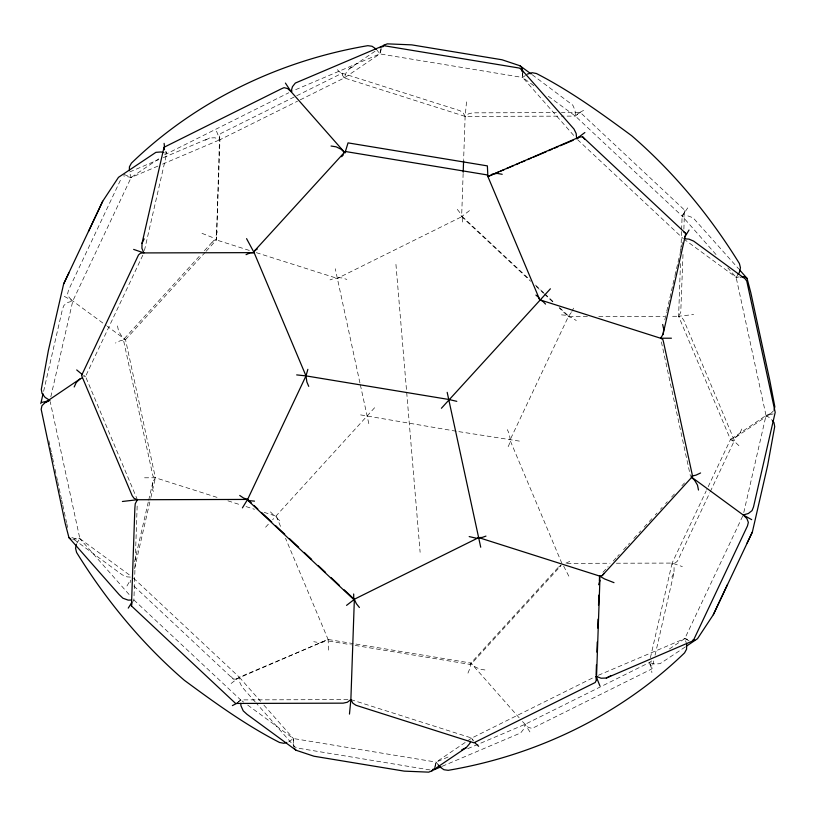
<?xml version="1.0" encoding="UTF-8"?>
<svg xmlns="http://www.w3.org/2000/svg" width="816" height="816" viewBox="0 0 816 816"><rect width="100%" height="100%" fill="white"/><g stroke="black" fill="none" stroke-linecap="round" stroke-linejoin="round"><path stroke-width="0.61" stroke-dasharray="4.08 3.06" d="M655.075 655.177L673.985 572.699L674.087 567.722L672.109 563.081L706.156 491.008M466.528 101.908L465.13 116.392L463.631 159.528M132.304 602.463L133.895 599.954L137.251 503.482M206.162 251.246L216.454 239.965L219.586 135.976L220.789 133.487L295.616 96.308M463.141 173.492L461.642 216.628L530.655 281.245M680.452 263.65L678.616 316.271L730.483 439.528L735.563 442.496L739.296 446.056M680.932 249.869L681.584 231.081M681.625 229.826L682.105 216.046L684.226 212.701L684.542 210.059L580.411 112.557L561.428 112.608M682.992 254.51L680.758 312.253L678.616 316.271L669.742 316.302M683.879 229.112L684.542 210.059M462.335 222.023L462.223 216.475L337.304 278.409L333.866 278.552L330.031 279.898M522.872 72.053L522.648 77.479L575.035 136.935M130.193 582.563L130.346 580.196M117.504 325.951L118.524 330.888L121.37 335.753L125.511 339.64L155.407 477.768L152.949 481.664L152.215 486.54L153.337 491.477M380.654 49.195L379.838 53.897L344.291 77.948L298.656 100.623M435.346 766.805L436.162 762.103L466.487 741.591M43.615 391.333L62.495 309.029L63.974 305.357L67.657 302.491L72.787 301.022L131.162 177.47L160.436 157.661M50.816 396.831L72.787 301.022L69.156 297.503L67.646 293.617L68.534 290.068L121.666 177.582M144.442 250.492L166.709 153.418L165.883 151.276M134.589 561.724L148.43 501.371M148.716 500.147L152.949 481.664M134.558 568.66L150.613 498.647M150.899 497.413L155.407 477.768L153.194 476.564L152.572 474.402L123.4 339.64L201.052 254.378M664.816 319.811L666.509 312.436M666.794 311.212L669.61 298.931M669.895 297.697L672.71 285.416M672.986 284.182L674.679 276.818M674.965 275.584L677.78 263.303M678.065 262.079L679.748 254.704M680.034 253.48L682.849 241.189M650.403 657.727L672.109 563.081L675.475 562.805L677.484 561.071L709.716 492.844M522.464 721.538L528.35 727.433L531.971 728.351L535.133 726.934L650.638 669.538L651.964 668.722L653.942 660.103M743.774 512.53L766.03 415.487L736.134 277.358L727.821 267.923M216.118 235.528L217.382 231.275M381.449 48.705L379.838 53.897L291.047 91.637M434.551 767.295L436.162 762.103L450.187 756.136M508.144 446.658C511.234 441.283 510.214 434.846 507.277 429.644M467.956 673.118L469.883 668.426L470.934 663.051L560.164 565.253M741.795 429.032L739.765 433.469L735.746 437.203L730.483 439.528L706.697 489.865M142.81 255.204L85.517 376.472L137.384 499.729M710.257 491.711L734.431 440.538L683.828 320.28L681.931 317.659L678.616 316.271L693.61 314.517M742.672 516.13L684.838 638.53L668.11 649.852M671.843 577.096L673.985 572.699M126.98 585.97L130.478 579.931M571.853 311.437L573.587 308.132M687.745 207.896L682.105 216.046L716.183 254.725M76.714 543.344L79.866 538.642L50.235 401.747M738.021 274.533L736.134 277.358L684.43 239.476M571.271 312.538L568.385 316.567L510.01 440.11L561.877 563.366M212.129 242.393L213.833 240.373L216.454 239.965L251.501 251.114M375.013 51.275L349.789 68.34L346.239 72.522L344.291 77.948L465.13 116.392L560.164 116.147M204.459 250.645L213.833 240.373M205.306 252.185L125.511 339.64L120.013 340.853L115.413 343.036M265.608 527.197L268.841 523.648M602.973 572.271L608.124 566.63M613.275 560.99L616.702 557.226M617.559 556.288L619.273 554.411M623.567 549.709L629.575 543.119M633.859 538.417L638.153 533.725M639.01 532.777L640.723 530.9M644.161 527.136L648.445 522.434M649.301 521.495L651.882 518.67M655.309 514.916L657.033 513.029M660.46 509.276L662.174 507.389M665.611 503.625L667.325 501.748M671.619 497.046L675.903 492.344M681.911 485.765L684.481 482.939M374.605 407.745L272.626 519.741M735.746 437.203L770.947 413.386L773.293 411.04M237.793 702.566L240.628 699.893L348.33 699.608M236.395 703.514L240.628 699.893L243.678 702.127M525.402 75.47L522.648 77.479L379.838 53.897L376.329 49.205M288.762 741.877L293.352 738.521L436.162 762.103L438.263 764.918M164.618 154.836L288.782 92.759M467.527 740.877L471.719 738.052L594.956 676.811M467.711 748.69L524.953 724.363L649.291 662.582L653.473 659.756M685.226 646.986L660.083 663.663L654.922 664.04L649.291 662.582L651.362 667.947L651.892 672.639M469.455 210.63L461.642 216.628L459.653 212.344L456.593 208.498M231.122 683.471L239.323 677.198L328.114 639.469L353.175 643.61M133.906 586.041L233.203 679.014L236.059 679.167L239.323 677.198L260.61 701.352M558.746 566.916L561.112 565.519L470.771 664.52L351.523 644.834M236.059 679.167L328.114 639.469L285.549 538.305M583.603 110.395L579.605 112.486L575.372 116.107L561.428 116.137M205.244 140.23L209.661 137.965L214.894 137.782L219.953 139.73L297.524 101.194M296.749 95.737L342.098 73.205L460 110.711L463.121 112.792L465.13 116.392L468.721 113.72L472.862 112.843L556.369 112.618M349.789 68.34L354.256 66.188M565.988 563.091L569.935 561.357M770.947 413.386L766.03 415.487L730.483 439.528L734.431 440.538M129.764 171.921L158.712 159.62M163.343 157.651L209.661 137.965M157.916 166.097L131.162 177.47L123.502 175.828M162.568 164.118L219.953 139.73L219.586 135.976M598.383 675.271L684.838 638.53L690.234 640.152M442.231 766.275L520.669 732.941L523.535 729.32L524.953 724.363L530.584 732.921M580.411 112.557L578.207 113.434L575.372 116.107L546.985 95.309M773.201 413.936L766.03 415.487L770.875 418.608L772.426 420.597M323.983 641.804L318.893 642.6L313.783 641.713M739.255 276.899L736.134 277.358L741.316 277.491M561.5 314.864L567.936 315.445L568.385 316.567L572.444 317.954L576.28 320.566M587.387 316.516L568.385 316.567L559.184 307.948M598.791 316.486L664.683 316.312M566.947 563.356L610.031 563.244M616.366 563.224L672.109 563.081L682.349 566.59M328.624 650.117L328.114 639.469L328.919 641.101L330.674 641.162M144.575 477.799L155.407 477.768L218.249 497.76M130.366 577.106L127.041 576.871L122.308 574.872L71.89 537.928M519.333 441.099L457.399 431.419M72.716 539.223L79.866 538.642L130.56 575.78M123.502 339.374L125.511 339.64L107.263 326.267M484.939 669.967L479.828 669.171L474.851 666.713L470.934 663.051L354.419 643.814M456.144 431.215L359.203 414.661M328.919 641.101L350.268 644.62M429.991 769.947L296.728 747.946L294.709 746.752L256 702.821M83.538 376.094L85.517 376.472L83.487 375.278M164.455 152.837L166.709 153.418L164.516 149.746M123.971 174.379L131.162 177.47L129.336 171.941M202.001 233.345L211.436 237.048L216.454 239.965L219.953 139.73L216.046 130.009M256.336 252.654L337.304 278.409L339.099 277.654L342.475 278.011L346.831 279.419M227.919 500.83L241.21 505.063M246.044 506.593L254.5 509.286M264.17 512.366L276.257 516.212L277.409 518.67L280.082 520.904M350.87 699.608L471.719 738.052L473.668 740.969M71.828 537.52L74.684 538.509L79.866 538.642L130.57 596.18M470.016 664.163L470.771 664.52L470.934 663.051L519.139 717.764M689.041 640.846L684.838 638.53L686.297 642.957M64.291 296.341L72.787 301.022L106.243 325.523M532.205 74.725L572.791 105.162L575.076 110.303L575.372 116.107L682.105 216.046L687.847 215.883L693.08 217.78L738.684 268.872M533.797 85.649L522.648 77.479L522.505 72.614M247.727 705.095L293.352 738.521L293.495 743.386L294.709 746.752M337.355 69.727L341.027 73.093L344.291 77.948L342.098 73.205M577.595 139.658L683.41 238.741M462.223 216.475L528.992 278.98M535.48 285.059L543.823 292.873M544.751 293.74L554.951 303.287M559.582 307.632L567.936 315.445M536.173 286.406L543.538 293.301M544.456 294.168L552.738 301.92M133.508 578.126L239.323 677.198L239.833 682.482L241.995 686.929L255.173 701.882M133.895 599.954L240.628 699.893L240.751 702.219M270.473 511.907L273.227 514.753L276.257 516.212L281.143 527.84M263.884 705.075L293.352 738.521L293.128 743.947L294.086 748.109M231.295 676.76L233.203 679.014M563.703 566.151L569.435 577.361M649.291 662.582L651.484 666.254L651.964 668.722M471.719 738.052L472.515 740.275M368.812 423.657L360.203 384.173M661.399 341.965L690.489 476.36M359.927 382.928L335.284 268.78M48.848 440.783L51.255 451.931M51.53 453.176L52.326 456.889M52.601 458.123L54.203 465.559M55.009 469.271L56.355 475.473M56.62 476.707L57.426 480.42M57.691 481.664L60.374 494.047M60.639 495.292L61.445 499.004M61.71 500.249L62.516 503.962M62.791 505.196L66.545 522.546M66.81 523.78L67.616 527.503M395.944 264.404L420.118 552.289"/><path stroke-width="1.22" d="M545.527 304.093L542.773 301.247L539.743 299.788L487.886 176.531L487.376 165.883L348.044 142.882L345.28 151.878M129.367 169.891L129.428 166.821L131.417 163.149C195.84 100.817 279.704 60.568 367.822 45.676L372.035 46.267L376.329 49.205M686.664 644.059L686.572 649.179L684.583 652.851C620.16 715.183 536.296 755.432 448.178 770.324L443.955 769.733L439.671 766.795L438.263 764.918M344.24 152.011L291.047 91.637L287.65 88.567L284.029 87.649L280.867 89.066L164.036 147.278L142.015 243.301L141.913 248.288L143.891 252.919L254.123 252.634L305.99 375.89L306.847 381.929L308.723 386.356M349.472 714.092L350.87 699.608L354.358 599.372L344.148 589.815M469.18 536.581L476.901 538.346L478.696 537.591L599.546 576.035L599.882 580.472L596.414 680.024L595.211 682.513L473.902 742.795L356 705.289L352.879 703.208L350.87 699.608L347.279 702.28L343.138 703.157L235.6 703.443L131.458 605.941L134.864 508.154L135.242 503.747L137.384 499.729L247.615 499.433L251.328 502.911M463.192 172.217L463.59 160.803M596.098 674.995L596.445 664.846M596.894 652.157L597.241 642.008M597.73 628.055L598.036 619.171M598.526 605.217L598.883 595.068M599.362 581.114L599.546 576.035L602.167 575.627L692.6 476.36L663.428 341.598L662.806 339.425L660.593 338.232L539.743 299.788L538.591 297.33L535.918 295.096M353.665 593.977L353.777 599.525L478.696 537.591L482.134 537.448L485.969 536.102M246.065 254.643L250.012 252.909L254.123 252.634L254.888 250.481L345.229 151.48L487.081 174.899L487.886 176.531L579.941 136.833L582.797 136.986L685.807 233.437L663.051 334.336L660.593 338.232L671.425 338.201M131.458 605.941L131.774 603.31M663.051 334.336L663.785 329.46L662.663 324.513M774.068 410.254L774.823 406.684L769.702 380.001L750.812 292.72L747.048 278.368L739.52 269.821M163.322 152.541L161.078 151.96L155.917 152.337L118.483 177.327L102.704 201.246L63.648 283.917L48.379 350.492L41.3 389.375L42.024 393.414L45.125 397.392L49.97 400.513L41.708 402.431M40.8 403.624L43.054 393.791M686.256 646.292L697.517 638.673L713.296 614.754L752.352 532.083L767.621 465.508L774.7 426.625L773.976 422.586L772.426 420.597M76.418 544.578L75.551 548.281L76.592 552.463C105.998 600.066 141.964 643.732 184.385 680.32C214.924 702.821 245.718 725.128 279.551 742.478L283.825 743.294L286.783 742.438M598.618 584.725L599.882 580.472M470.536 741.305L469.761 743.478L466.211 747.66L431.909 770.875L428.716 772.15L404.236 771.13L313.987 756.228L296.045 750.251L247.064 714.367L243.209 710.838L240.924 705.697L240.802 703.372M307.856 369.342L305.99 375.89L247.615 499.433L242.413 507.868M434.908 767.785L434.041 769.753L441.058 766.775M74.205 386.968L76.235 382.531L80.254 378.797L82.365 377.869M88.465 231.571L102.704 201.246M713.296 614.754L727.535 584.429M63.648 283.917L68.891 272.993M747.109 543.007L752.352 532.083M142.015 243.301L144.157 238.904M689.02 230.03L684.818 236.956M128.255 608.104L131.784 602.534M738.021 274.533L739.286 272.656L740.449 267.719L739.398 263.537C710.002 215.934 674.036 172.268 631.615 135.68C601.076 113.179 570.282 90.872 536.449 73.522L532.175 72.706L527.238 74.123M382.765 46.92L384.091 45.125L387.284 43.85L411.764 44.87L502.013 59.772L519.955 65.749L531.175 73.981M431.909 770.875L433.235 769.08M602.167 575.627L603.871 573.607M341.639 156.713L343.352 154.836M550.392 288.803L441.405 408.265M80.254 378.797L45.053 402.614L41.932 405.746L41.177 409.316L65.188 523.28L68.952 537.632L119.146 594.599L122.92 598.22L128.163 600.117L131.6 600.025M577.514 138.047L584.878 132.529M380.052 47.858L384.091 45.125M346.555 605.37L354.358 599.372L356.347 603.656L359.407 607.502M577.759 138.139L579.941 136.833M254.888 250.481L257.254 249.084M232.397 705.605L236.395 703.514M596.414 680.024L596.047 676.27L601.106 678.218L606.339 678.035L610.756 675.77M461.744 749.812L466.211 747.66M700.587 472.964L695.987 475.147L691.591 476.116M45.053 402.614L48.001 401.36M381.959 46.247L295.331 83.059L292.465 86.68L291.047 91.637L285.416 83.079M487.886 176.531L492.558 174.542M494.894 173.553L498.392 172.064M500.738 171.074L504.237 169.585M506.573 168.586L513.58 165.607M515.926 164.618L519.425 163.129M521.761 162.129L525.269 160.64M527.605 159.65L531.114 158.161M533.45 157.172L546.302 151.705M548.638 150.715L552.136 149.226M554.472 148.226L557.981 146.737M560.317 145.748L573.169 140.291M606.339 678.035L693.243 640.713L747.466 525.932L748.354 522.383L746.844 518.497L743.213 514.978L691.509 477.105M492.017 174.196L497.107 173.4L502.207 174.287M254.5 501.136L248.064 500.555L247.615 499.433L243.556 498.046L239.72 495.445M122.39 501.483L137.384 499.729L134.069 498.341L132.172 495.72L81.569 375.462L138.516 254.929L140.525 253.195L143.891 252.919L133.651 249.41M692.498 640.183L694.763 640.203M684.522 238.813L688.959 239.119L693.692 241.128L745.12 278.807L746.773 281.071L775.2 412.376L753.505 506.971L752.026 510.643L748.343 513.509L743.213 514.978L751.709 519.659M296.667 374.901L305.99 375.89L448.8 399.473L456.797 401.339M741.346 276.604L745.222 276.961L747.048 278.368M331.061 146.033L336.172 146.829L341.149 149.287L345.066 152.949M383.5 45.635L519.272 68.054L521.291 69.248L574.005 129.071L576.167 133.518L576.677 138.802M613.999 582.655L604.564 578.952L599.546 576.035M82.467 374.687L76.704 369.944M683.869 232.081L685.807 233.437M68.952 537.632L70.778 539.039M474.973 742.907L478.635 746.273M691.315 477.136L694.63 480.247L697.476 485.112L698.496 490.049M254.113 505.522L257.825 509M261.538 512.468L271.748 522.036M275.461 525.504L284.743 534.194M289.384 538.54L298.666 547.23M304.235 552.452L311.661 559.399M318.158 565.488L325.584 572.434M331.153 577.646L339.507 585.47M248.064 500.555L353.777 599.525M519.955 65.749L521.914 67.891L522.872 72.053M294.739 748.823L296.045 750.251M582.797 136.986L584.705 139.24M254.123 252.634L246.565 238.639M596.047 676.27L599.944 685.991M521.291 69.248L522.097 71.492M447.188 392.343L480.716 547.22M164.036 147.278L164.516 149.746M164.108 143.361L164.506 146.88"/></g></svg>
